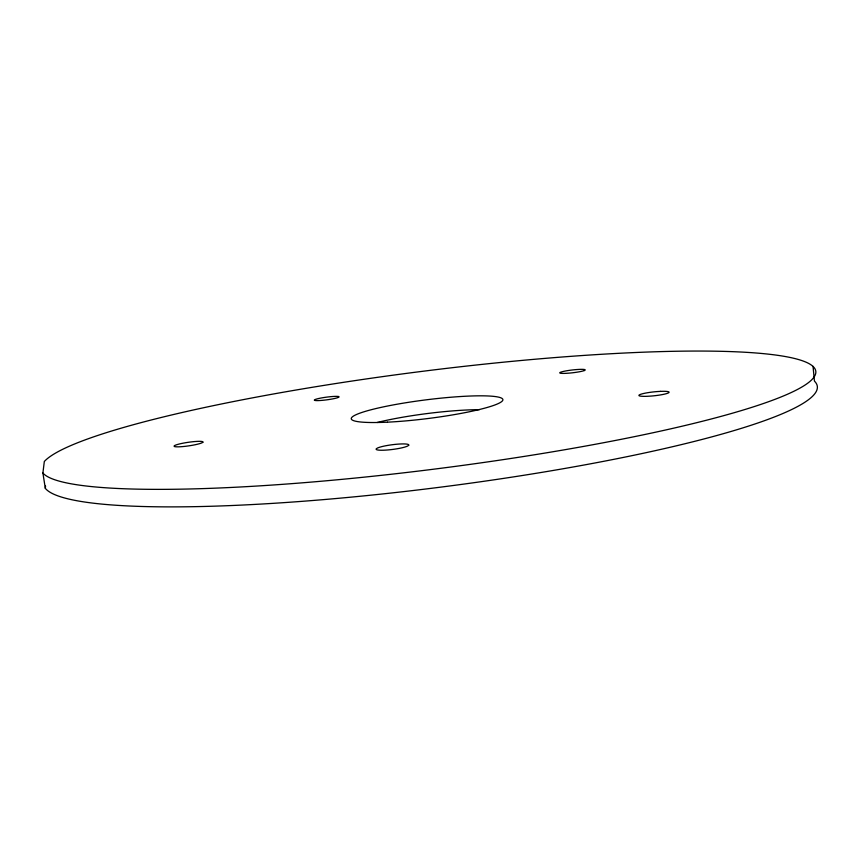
<?xml version="1.0" encoding="UTF-8"?>
<svg xmlns="http://www.w3.org/2000/svg" width="858" height="858" viewBox="0 0 858 858"><rect width="100%" height="100%" fill="white"/><g stroke="black" fill="none" stroke-linecap="round" stroke-linejoin="round"><path stroke-width="1.29" d="M813.041 366.366L814.446 381.124A390.015 52.756 -7.2 0 1 473.444 482.764A390.015 52.756 -7.2 0 1 45.313 488.32L45.56 486.025M42.9 473.015L44.316 461.497A390.487 49.26 -7.2 0 1 640.068 352.327A390.487 49.26 -7.2 0 1 629.611 437.634A390.487 49.26 -7.2 0 1 42.9 473.015L45.313 488.32M377.155 422.49A76.319 10.049 -7.2 0 1 479.397 409.652M408.655 445.345L407.518 446.096A16.495 2.36 -7.4 0 1 387.955 449.946A16.495 2.36 -7.4 0 1 376.308 448.766L377.509 448.015A16.495 2.36 -7.4 0 1 396.943 444.219A16.495 2.36 -7.4 0 1 408.655 445.345M584.212 370.581L582.528 371.096A12.806 1.405 -6.6 0 1 565.99 373.337A12.806 1.405 -6.6 0 1 560.789 372.147L562.494 371.643A12.806 1.405 -6.6 0 1 578.925 369.412A12.806 1.405 -6.6 0 1 584.212 370.581M660.596 391.366L656.874 391.591A15.208 1.952 -6.1 0 0 639.671 394.712A15.208 1.952 -6.1 0 0 647.243 396.299L651.008 396.074A15.208 1.952 -6.1 0 0 668.328 392.943A15.208 1.952 -6.1 0 0 660.596 391.366M338.127 396.46L336.508 396.364A12.495 1.351 -7.6 0 0 320.549 398.112A12.495 1.351 -7.6 0 0 315.186 400.504L316.774 400.611A12.495 1.351 -7.6 0 0 332.829 398.863A12.495 1.351 -7.6 0 0 338.127 396.46M202.917 442.17L202.735 441.731A14.618 1.802 -8.3 0 0 187.913 442.353A14.618 1.802 -8.3 0 0 174.099 445.967L174.217 446.428A14.618 1.802 -8.3 0 0 189.082 445.817A14.618 1.802 -8.3 0 0 202.917 442.17M387.451 422.168A76.405 9.384 -7.2 0 0 502.863 400A76.405 9.384 -7.2 0 0 390.916 405.362A76.405 9.384 -7.2 0 0 387.451 422.168"/></g></svg>
